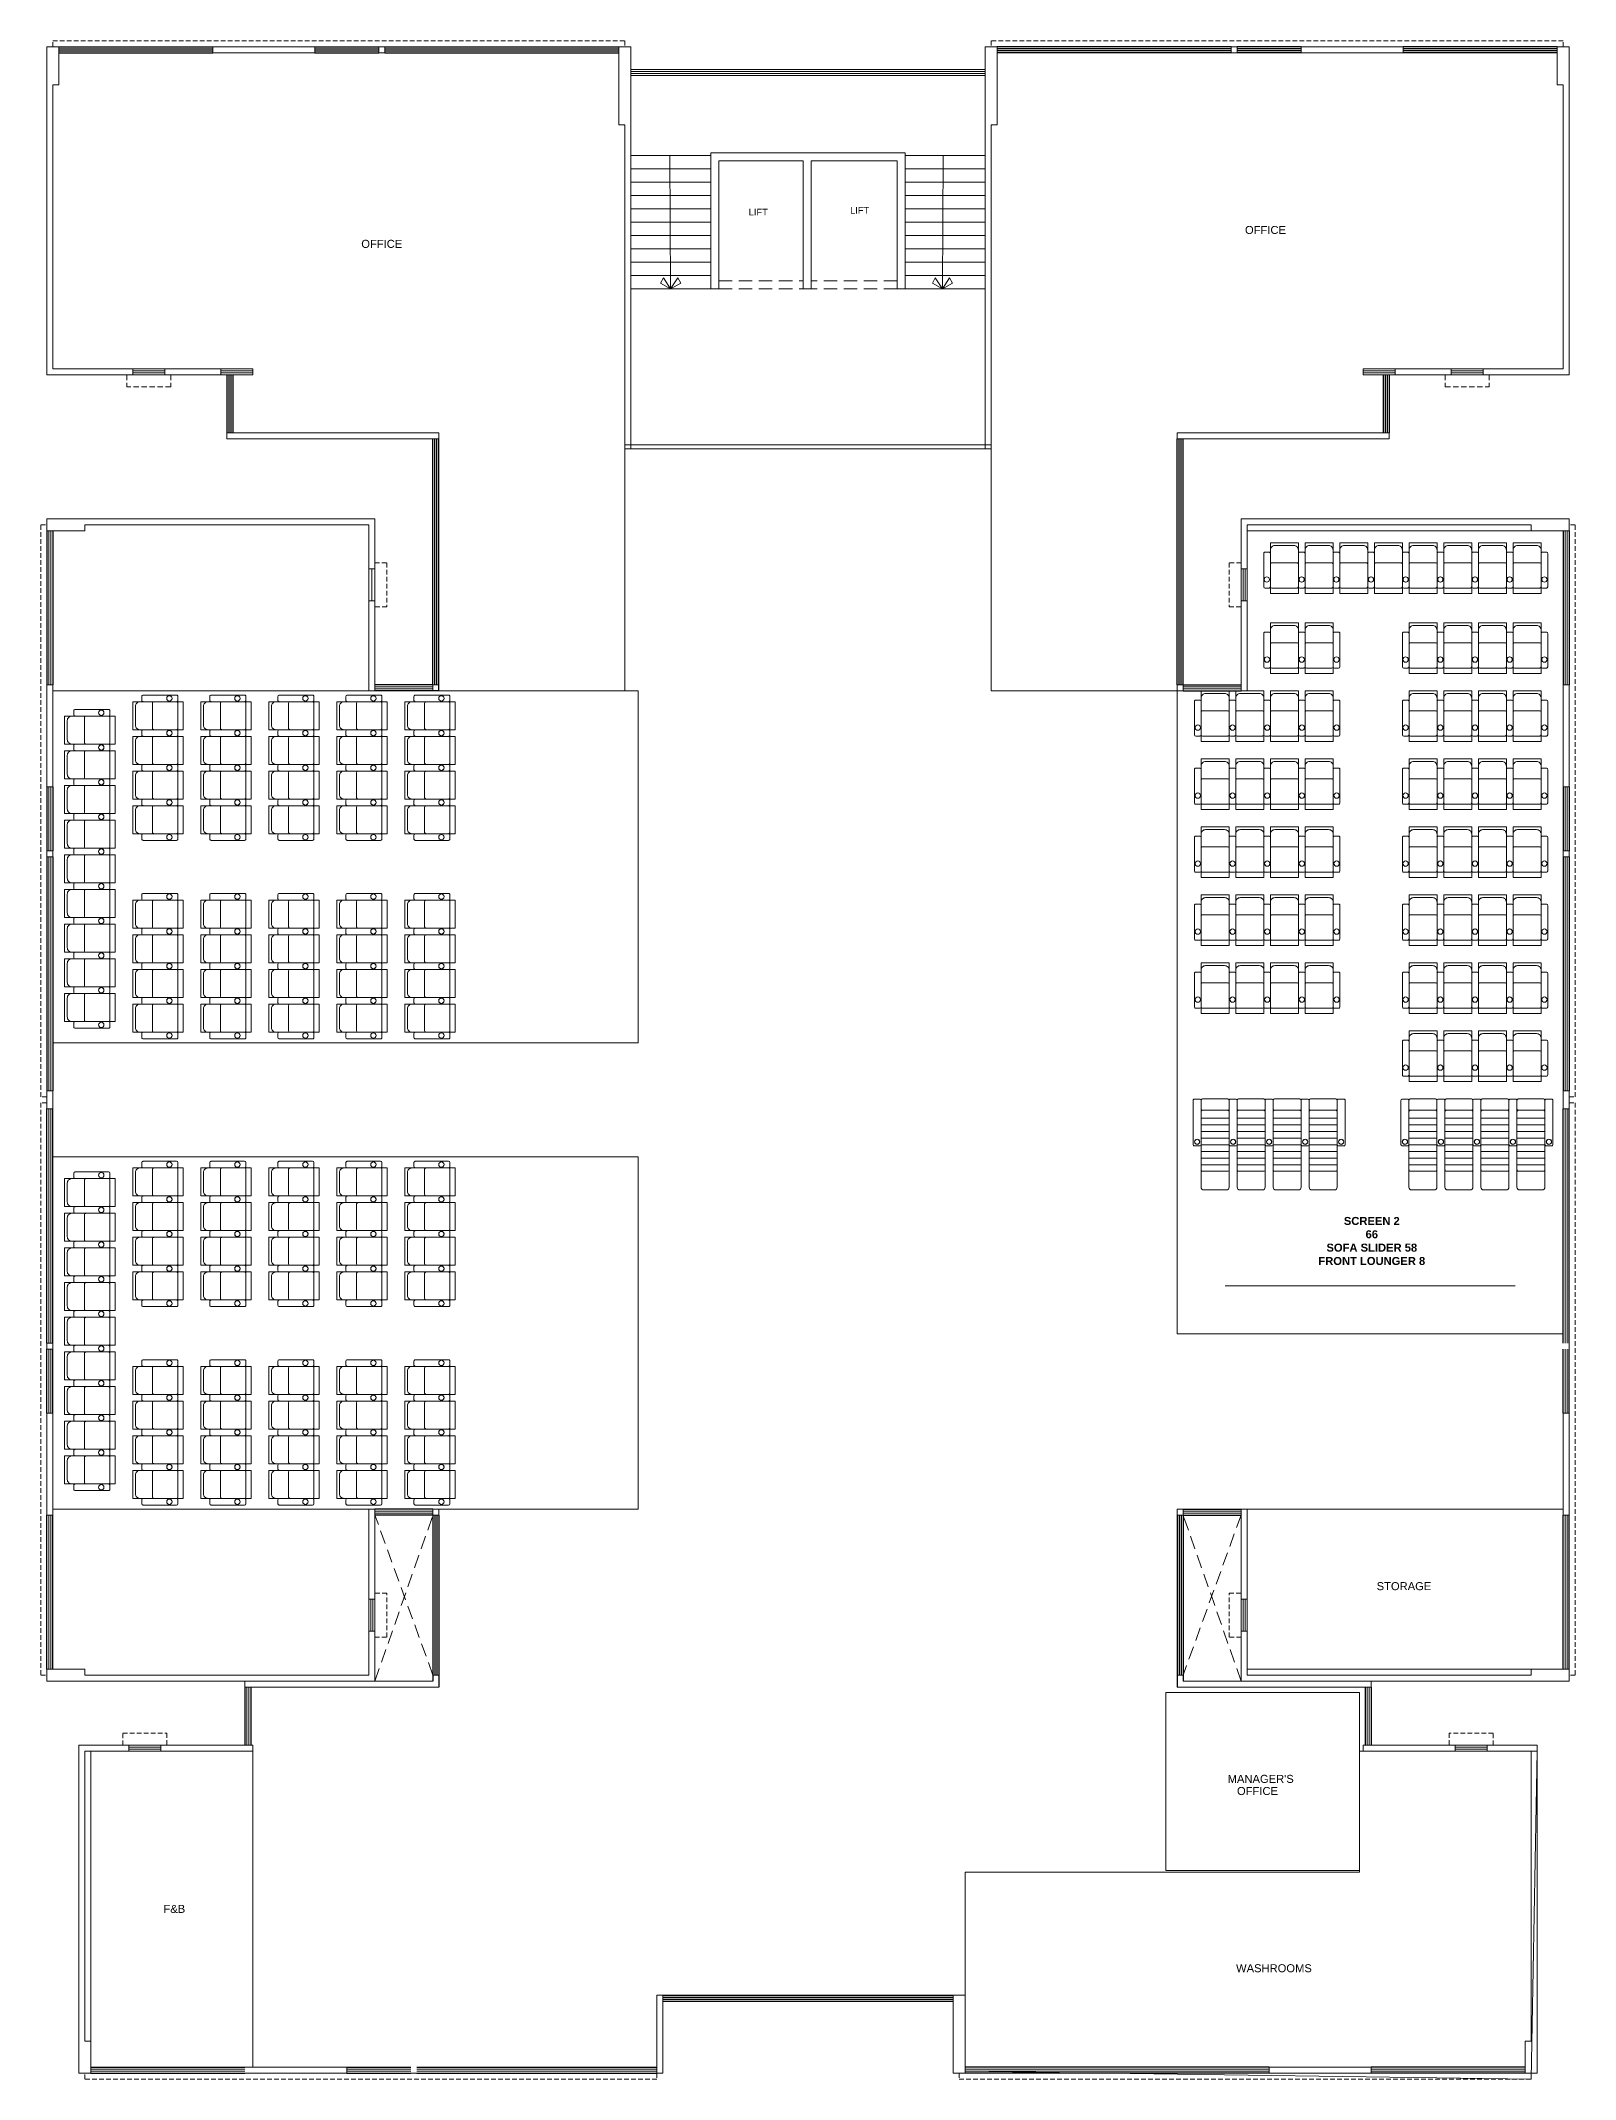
# Model space of a CAD drawing. Header units: inches. Extents: x 1807 to 67852, y 1160 to 20242.
# Drawn here: x 39069 to 40220, y 8234 to 9763 of the extents above; entities that cross this region are included whole.
import ezdxf
from ezdxf.lldxf.tags import DXFTag

# ---------------------------------------------------------------- set-up
doc = ezdxf.new("R2010")
doc.units = ezdxf.units.IN
doc.header["$MEASUREMENT"] = 0
doc.linetypes.add('DASHED', pattern=[0.75, 0.5, -0.25])
for name, color, linetype, lineweight in [('02WINDOW & DOTTED', 8, 'Continuous', 20), ('AP_TEXT', 7, 'Continuous', 13), ('CHAIRS', 34, 'Continuous', 20), ('elev1', 250, 'Continuous', 15), ('Nstair', 8, 'Continuous', 20), ('PROJ.', 8, 'DASHED', 20), ('RAILING', 8, 'Continuous', 25), ('Railing 01', 8, 'Continuous', 18), ('SHOP TEXT', 7, 'Continuous', 15), ('text', 7, 'Continuous', 15), ('wall', 7, 'Continuous', 20), ('WALLS', 7, 'Continuous', 20), ('WINDOW', 8, 'Continuous', 15)]:
    doc.layers.add(name, color=color, linetype=linetype, lineweight=lineweight)
doc.layers.add('GF', color=36, linetype='Continuous')
doc.styles.add('Krupalu 1', font='arial.ttf')
doc.styles.add('title block', font='')
doc.styles.get('title block').set_extended_font_data('Gulim')
tags = doc.linetypes.add('HIDDEN', pattern=[0.375, 0.25, -0.125]).pattern_tags.tags
tags[6:7] = [DXFTag(74, 4), DXFTag(75, 0), DXFTag(340, '0'), DXFTag(46, 1.0), DXFTag(50, 0.0), DXFTag(44, 0.0), DXFTag(45, 0.0)]
tags[4:5] = [DXFTag(74, 4), DXFTag(75, 0), DXFTag(340, '0'), DXFTag(46, 1.0), DXFTag(50, 0.0), DXFTag(44, 0.0), DXFTag(45, 0.0)]

# ---------------------------------------------------------------- blocks, each defined once
blk = doc.blocks.new('Recliner chair-01')
at = {"layer": 'CHAIRS', "linetype": 'HIDDEN', "lineweight": -2}
blk.add_lwpolyline([(-10.5, 33.9), (10.5, 33.9), (10.5, -4), (-10.5, -4)], close=True, dxfattribs=at)
at = {"layer": 'CHAIRS', "lineweight": -2}
for points in [[(-7.1, 31.9), (7.1, 31.9, -0.414214), (10.5, 28.5), (10.5, 1, -0.414214), (9.5, 0), (-9.5, 0, -0.414214), (-10.5, 1), (-10.5, 28.5, -0.414214)], [(-10.5, 1), (-10.5, 26, 0.414214), (-11.5, 27), (-14.5, 27, 0.414214), (-15.5, 26), (-15.5, 1, 0.414214), (-14.5, 0), (-11.5, 0, 0.414214)], [(10.5, 1), (10.5, 18, 0.414214), (9.5, 19), (-9.5, 19, 0.414214), (-10.5, 18), (-10.5, 1, 0.414214), (-9.5, 0), (9.5, 0, 0.414214)], [(10.5, 1), (10.5, 26, -0.414214), (11.5, 27), (14.5, 27, -0.414214), (15.5, 26), (15.5, 1, -0.414214), (14.5, 0), (11.5, 0, -0.414214)]]:
    blk.add_lwpolyline(points, format="xyb", close=True, dxfattribs=at)
for centre in [(-13, 6.4), (13.1, 6.4)]:
    blk.add_circle(centre, 2, dxfattribs=at)
blk = doc.blocks.new('*U336')
at = {"layer": 'CHAIRS'}
blk.add_blockref('Recliner chair-01', (0, -14.9), dxfattribs=at)
blk = doc.blocks.new('*U335')
at = {"layer": 'GF', "color": 0, "linetype": 'ByBlock', "lineweight": -2}
for p in [(0, 0), (26, 0), (52, 0), (78, 0)]:
    blk.add_blockref('*U336', p, dxfattribs=at)
at = {"layer": 'GF', "color": 0, "linetype": 'ByBlock', "lineweight": -2, "transparency": 16777216}
for p in [(0, -51), (26, -51), (52, -51), (78, -51), (0, -102), (26, -102), (52, -102), (78, -102), (0, -153), (26, -153), (52, -153), (78, -153), (0, -204), (26, -204), (52, -204), (78, -204)]:
    blk.add_blockref('*U336', p, dxfattribs=at)
blk = doc.blocks.new('*U338')
at = {"layer": 'CHAIRS'}
blk.add_blockref('Recliner chair-01', (0, -14.9), dxfattribs=at)
blk = doc.blocks.new('*U337')
at = {"layer": 'GF', "color": 0, "linetype": 'ByBlock', "lineweight": -2}
for p in [(0, 0), (26, 0), (52, 0), (78, 0)]:
    blk.add_blockref('*U338', p, dxfattribs=at)
at = {"layer": 'GF', "color": 0, "linetype": 'ByBlock', "lineweight": -2, "transparency": 16777216}
for p in [(104, 0), (130, 0), (156, 0), (182, 0), (208, 0)]:
    blk.add_blockref('*U338', p, dxfattribs=at)
blk = doc.blocks.new('*U340')
at = {"layer": 'CHAIRS'}
blk.add_blockref('Recliner chair-01', (0, -14.9), dxfattribs=at)
blk = doc.blocks.new('*U339')
at = {"layer": 'GF', "color": 0, "linetype": 'ByBlock', "lineweight": -2}
for p in [(0, 0), (26, 0), (52, 0), (78, 0)]:
    blk.add_blockref('*U340', p, dxfattribs=at)
at = {"layer": 'GF', "color": 0, "linetype": 'ByBlock', "lineweight": -2, "transparency": 16777216}
for p in [(0, -51), (26, -51), (52, -51), (78, -51), (0, -102), (26, -102), (52, -102), (78, -102), (0, -153), (26, -153), (52, -153), (78, -153), (0, -204), (26, -204), (52, -204), (78, -204)]:
    blk.add_blockref('*U340', p, dxfattribs=at)
blk = doc.blocks.new('*U346')
at = {"layer": 'CHAIRS'}
blk.add_blockref('Recliner chair-01', (0, -14.9), dxfattribs=at)
blk = doc.blocks.new('*U345')
at = {"layer": 'GF', "color": 0, "linetype": 'ByBlock', "lineweight": -2}
for p in [(0, 0), (26, 0), (52, 0), (78, 0)]:
    blk.add_blockref('*U346', p, dxfattribs=at)
at = {"layer": 'GF', "color": 0, "linetype": 'ByBlock', "lineweight": -2, "transparency": 16777216}
for p in [(104, 0), (130, 0), (156, 0), (182, 0)]:
    blk.add_blockref('*U346', p, dxfattribs=at)
blk = doc.blocks.new('*U348')
at = {"layer": 'CHAIRS'}
blk.add_blockref('Recliner chair-01', (0, -14.9), dxfattribs=at)
blk = doc.blocks.new('*U347')
at = {"layer": 'GF', "color": 0, "linetype": 'ByBlock', "lineweight": -2}
for p in [(0, 0), (26, 0), (52, 0), (78, 0)]:
    blk.add_blockref('*U348', p, dxfattribs=at)
at = {"layer": 'GF', "color": 0, "linetype": 'ByBlock', "lineweight": -2, "transparency": 16777216}
for p in [(0, -51), (26, -51), (52, -51), (78, -51), (0, -102), (26, -102), (52, -102), (78, -102), (0, -153), (26, -153), (52, -153), (78, -153), (0, -204), (26, -204), (52, -204), (78, -204), (0, -255), (26, -255), (52, -255), (78, -255), (0, -306), (26, -306), (52, -306), (78, -306)]:
    blk.add_blockref('*U348', p, dxfattribs=at)
blk = doc.blocks.new("Lounger - 21''")
at = {"layer": 'CHAIRS', "color": 250}
for p, q in [((-10.5, -14.3), (10.5, -14.3)), ((-10.5, -19.3), (10.5, -19.3)), ((-10.5, -24.3), (10.5, -24.3)), ((-10.5, -29.3), (10.5, -29.3)), ((-10.5, -34.3), (10.5, -34.3)), ((-10.5, -39.3), (10.5, -39.3)), ((-10.5, -44.3), (10.5, -44.3)), ((-10.5, -49.3), (10.5, -49.3))]:
    blk.add_line(p, q, dxfattribs=at)
at = {"layer": 'CHAIRS'}
for points in [[(-9.5, -8.5), (9.5, -8.5, 0.414214), (10.5, -7.5), (10.5, -1, 0.414214), (9.5, 0), (-9.5, 0, 0.414214), (-10.5, -1), (-10.5, -7.5, 0.414214)], [(-16.5, -1.1), (-16.5, -34.1, 0.414214), (-15.5, -35.1), (-11.5, -35.1, 0.414214), (-10.5, -34.1), (-10.5, -1.1, 0.414214), (-11.5, -0.1), (-15.5, -0.1, 0.414214)], [(-9.5, -8.5), (9.5, -8.5, -0.414214), (10.5, -9.5), (10.5, -66.2, -0.414214), (8.5, -68.2), (-8.5, -68.2, -0.414214), (-10.5, -66.2), (-10.5, -9.5, -0.414214)], [(16.5, -1.1), (16.5, -34.1, -0.414214), (15.5, -35.1), (11.5, -35.1, -0.414214), (10.5, -34.1), (10.5, -1.1, -0.414214), (11.5, -0.1), (15.5, -0.1, -0.414214)]]:
    blk.add_lwpolyline(points, format="xyb", close=True, dxfattribs=at)
blk.add_lwpolyline([(-10.5, -43.7), (-10.5, -53.1, 0.414214), (-9.5, -54.1), (9.5, -54.1, 0.414214), (10.5, -53.1), (10.5, -43.7)], format="xyb", dxfattribs=at)
for centre, radius in [((-13.5, -32.1), 1.99), ((-13.5, -32.1), 1.89), ((13.5, -32.1), 1.99), ((13.5, -32.1), 1.89)]:
    blk.add_circle(centre, radius, dxfattribs=at)
blk = doc.blocks.new('*U350')
at = {"layer": 'CHAIRS'}
blk.add_blockref("Lounger - 21''", (0, 34.1, -172020), dxfattribs=at)
blk = doc.blocks.new('*U349')
at = {"layer": 'elev1', "color": 0, "linetype": 'ByBlock', "lineweight": -2}
for p in [(0, 0), (27, 0), (54, 0), (81, 0)]:
    blk.add_blockref('*U350', p, dxfattribs=at)
blk = doc.blocks.new('*U344')
at = {"layer": 'CHAIRS'}
blk.add_blockref('Recliner chair-01', (0, -14.9), dxfattribs=at)
blk = doc.blocks.new('*U343')
at = {"layer": 'GF', "color": 0, "linetype": 'ByBlock', "lineweight": -2}
for p in [(0, 0), (26, 0), (52, 0), (78, 0)]:
    blk.add_blockref('*U344', p, dxfattribs=at)
at = {"layer": 'GF', "color": 0, "linetype": 'ByBlock', "lineweight": -2, "transparency": 16777216}
for p in [(0, -51), (26, -51), (52, -51), (78, -51), (0, -102), (26, -102), (52, -102), (78, -102), (0, -153), (26, -153), (52, -153), (78, -153), (0, -204), (26, -204), (52, -204), (78, -204)]:
    blk.add_blockref('*U344', p, dxfattribs=at)
blk = doc.blocks.new('*U352')
at = {"layer": 'CHAIRS'}
blk.add_blockref("Lounger - 21''", (0, 34.1, -172020), dxfattribs=at)
blk = doc.blocks.new('*U351')
at = {"layer": 'elev1', "color": 0, "linetype": 'ByBlock', "lineweight": -2}
for p in [(0, 0), (27, 0), (54, 0), (81, 0)]:
    blk.add_blockref('*U352', p, dxfattribs=at)
blk = doc.blocks.new('*U342')
at = {"layer": 'CHAIRS'}
blk.add_blockref('Recliner chair-01', (0, -14.9), dxfattribs=at)
blk = doc.blocks.new('*U341')
at = {"layer": 'GF', "color": 0, "linetype": 'ByBlock', "lineweight": -2}
for p in [(0, 0), (26, 0)]:
    blk.add_blockref('*U342', p, dxfattribs=at)
blk = doc.blocks.new('*U356')
at = {"layer": 'CHAIRS'}
blk.add_blockref('Recliner chair-01', (0, -14.9), dxfattribs=at)
blk = doc.blocks.new('*U355')
at = {"layer": 'GF', "color": 0, "linetype": 'ByBlock', "lineweight": -2}
for p in [(0, 0), (26, 0), (52, 0), (78, 0)]:
    blk.add_blockref('*U356', p, dxfattribs=at)
at = {"layer": 'GF', "color": 0, "linetype": 'ByBlock', "lineweight": -2, "transparency": 16777216}
for p in [(0, -51), (26, -51), (52, -51), (78, -51), (0, -102), (26, -102), (52, -102), (78, -102), (0, -153), (26, -153), (52, -153), (78, -153), (0, -204), (26, -204), (52, -204), (78, -204)]:
    blk.add_blockref('*U356', p, dxfattribs=at)
blk = doc.blocks.new('*U358')
at = {"layer": 'CHAIRS'}
blk.add_blockref('Recliner chair-01', (0, -14.9), dxfattribs=at)
blk = doc.blocks.new('*U357')
at = {"layer": 'GF', "color": 0, "linetype": 'ByBlock', "lineweight": -2}
for p in [(0, 0), (26, 0), (52, 0), (78, 0)]:
    blk.add_blockref('*U358', p, dxfattribs=at)
at = {"layer": 'GF', "color": 0, "linetype": 'ByBlock', "lineweight": -2, "transparency": 16777216}
for p in [(104, 0), (130, 0), (156, 0), (182, 0), (208, 0)]:
    blk.add_blockref('*U358', p, dxfattribs=at)
blk = doc.blocks.new('*U354')
at = {"layer": 'CHAIRS'}
blk.add_blockref('Recliner chair-01', (0, -14.9), dxfattribs=at)
blk = doc.blocks.new('*U353')
at = {"layer": 'GF', "color": 0, "linetype": 'ByBlock', "lineweight": -2}
for p in [(0, 0), (26, 0), (52, 0), (78, 0)]:
    blk.add_blockref('*U354', p, dxfattribs=at)
at = {"layer": 'GF', "color": 0, "linetype": 'ByBlock', "lineweight": -2, "transparency": 16777216}
for p in [(0, -51), (26, -51), (52, -51), (78, -51), (0, -102), (26, -102), (52, -102), (78, -102), (0, -153), (26, -153), (52, -153), (78, -153), (0, -204), (26, -204), (52, -204), (78, -204)]:
    blk.add_blockref('*U354', p, dxfattribs=at)

msp = doc.modelspace()

# ---------------------------------------------------------------- linework, layer by layer
at = {"layer": '02WINDOW & DOTTED'}
for p, q in [((39777.5, 9741.2), (39511.8, 9741.2)), ((39777.5, 9739.7), (39511.8, 9739.7)), ((39777.5, 9738.2), (39511.8, 9738.2)), ((39777.5, 9736.7), (39511.8, 9736.7))]:
    msp.add_line(p, q, dxfattribs=at)
at = {"layer": '02WINDOW & DOTTED', "linetype": 'DASHED', "ltscale": 20}
for p, q in [((39578, 9582.7), (39641, 9582.7)), ((39578, 9576.7), (39641, 9576.7)), ((39711.5, 9582.7), (39647, 9582.7)), ((39711.5, 9576.7), (39647, 9576.7)), ((39363.5, 8537.2), (39320, 8657.2)), ((39320, 8532.7), (39363.5, 8657.2)), ((39969.5, 8532.7), (39926, 8657.2)), ((39969.5, 8657.2), (39926, 8537.2))]:
    msp.add_line(p, q, dxfattribs=at)
at = {"layer": 'Nstair', "ltscale": 10}
for p, q in [((39572, 9676.7), (39512, 9676.7)), ((39541.2, 9676.7), (39541.7, 9576.7)), ((39717.5, 9676.7), (39777.5, 9676.7)), ((39746.1, 9676.7), (39745.6, 9576.7)), ((39572, 9666.7), (39512, 9666.7)), ((39717.5, 9666.7), (39777.5, 9666.7)), ((39572, 9656.7), (39512, 9656.7)), ((39572, 9646.7), (39512, 9646.7)), ((39717.5, 9656.7), (39777.5, 9656.7)), ((39717.5, 9646.7), (39777.5, 9646.7)), ((39572, 9636.7), (39512, 9636.7)), ((39717.5, 9636.7), (39777.5, 9636.7)), ((39572, 9626.7), (39512, 9626.7)), ((39572, 9616.7), (39512, 9616.7)), ((39717.5, 9626.7), (39777.5, 9626.7)), ((39717.5, 9616.7), (39777.5, 9616.7)), ((39572, 9606.7), (39512, 9606.7)), ((39717.5, 9606.7), (39777.5, 9606.7)), ((39572, 9596.7), (39512, 9596.7)), ((39572, 9586.7), (39512, 9586.7)), ((39534.2, 9580.9), (39536.4, 9584.8)), ((39536.4, 9584.8), (39541.7, 9576.7)), ((39547.1, 9584.8), (39541.7, 9576.7)), ((39549.3, 9580.9), (39547.1, 9584.8)), ((39717.5, 9596.7), (39777.5, 9596.7)), ((39717.5, 9586.7), (39777.5, 9586.7)), ((39738, 9580.9), (39740.2, 9584.8)), ((39740.2, 9584.8), (39745.6, 9576.7)), ((39750.9, 9584.8), (39745.6, 9576.7)), ((39753.1, 9580.9), (39750.9, 9584.8)), ((39572, 9576.7), (39512, 9576.7)), ((39541.7, 9576.7), (39534.2, 9580.9)), ((39541.7, 9576.7), (39549.3, 9580.9)), ((39717.5, 9576.7), (39777.5, 9576.7)), ((39745.6, 9576.7), (39738, 9580.9)), ((39745.6, 9576.7), (39753.1, 9580.9))]:
    msp.add_line(p, q, dxfattribs=at)
at = {"layer": 'PROJ.', "ltscale": 8}
for p, q in [((39134, 9512.2), (39134, 9503.2)), ((39167, 9512.2), (39167, 9503.2)), ((40122.5, 9512.2), (40122.5, 9503.2)), ((40155.5, 9512.2), (40155.5, 9503.2)), ((39167, 9503.2), (39134, 9503.2)), ((40122.5, 9503.2), (40155.5, 9503.2))]:
    msp.add_line(p, q, dxfattribs=at)
at = {"layer": 'PROJ.', "ltscale": 7}
for points in [[(39078.5, 9758.2), (39078.5, 9762.7), (39507.5, 9762.7), (39507.5, 9758.2)], [(40211, 9758.2), (40211, 9762.7), (39782, 9762.7), (39782, 9758.2)], [(39074, 8970.7), (39069.5, 8970.7), (39069.5, 9399.7), (39074, 9399.7)], [(40215.5, 8970.7), (40220, 8970.7), (40220, 9399.7), (40215.5, 9399.7)], [(39320, 9371.2), (39329, 9371.2), (39329, 9338.2), (39320, 9338.2)], [(39969.5, 9371.2), (39960.5, 9371.2), (39960.5, 9338.2), (39969.5, 9338.2)], [(39074, 8966.2), (39069.5, 8966.2), (39069.5, 8537.2), (39074, 8537.2)], [(40215.5, 8966.2), (40220, 8966.2), (40220, 8537.2), (40215.5, 8537.2)], [(39320, 8565.7), (39329, 8565.7), (39329, 8598.7), (39320, 8598.7)], [(39969.5, 8565.7), (39960.5, 8565.7), (39960.5, 8598.7), (39969.5, 8598.7)], [(39131, 8484.7), (39131, 8493.7), (39164, 8493.7), (39164, 8484.7)], [(40158.5, 8484.7), (40158.5, 8493.7), (40125.5, 8493.7), (40125.5, 8484.7)], [(39531.5, 8238.7), (39531.5, 8234.2), (39102.5, 8234.2), (39102.5, 8238.7)], [(39758, 8238.7), (39758, 8234.2), (40187, 8234.2), (40187, 8238.7)]]:
    msp.add_lwpolyline(points, dxfattribs=at)
at = {"layer": 'RAILING'}
for p, q in [((39083, 9758.2), (39198.5, 9758.2)), ((39083, 9756.7), (39198.5, 9756.7)), ((39083, 9755.2), (39198.5, 9755.2)), ((39083, 9753.7), (39198.5, 9753.7)), ((39275, 9758.2), (39323, 9758.2)), ((39275, 9756.7), (39323, 9756.7)), ((39275, 9755.2), (39323, 9755.2)), ((39275, 9753.7), (39323, 9753.7)), ((39327.5, 9758.2), (39503, 9758.2)), ((39327.5, 9756.7), (39503, 9756.7)), ((39327.5, 9755.2), (39503, 9755.2)), ((39327.5, 9753.7), (39503, 9753.7)), ((39962, 9758.2), (39786.5, 9758.2)), ((39962, 9756.7), (39786.5, 9756.7)), ((39962, 9755.2), (39786.5, 9755.2)), ((39962, 9753.7), (39786.5, 9753.7)), ((40014.5, 9758.2), (39966.5, 9758.2)), ((40014.5, 9756.7), (39966.5, 9756.7)), ((40014.5, 9755.2), (39966.5, 9755.2)), ((40014.5, 9753.7), (39966.5, 9753.7)), ((40206.5, 9758.2), (40091, 9758.2)), ((40206.5, 9756.7), (40091, 9756.7)), ((40206.5, 9755.2), (40091, 9755.2)), ((40206.5, 9753.7), (40091, 9753.7)), ((39209, 9512.2), (39209, 9468.7)), ((39210.5, 9512.2), (39210.5, 9468.7)), ((39212, 9512.2), (39212, 9468.7)), ((39213.5, 9512.2), (39213.5, 9468.7)), ((40076, 9512.2), (40076, 9468.7)), ((40077.5, 9512.2), (40077.5, 9468.7)), ((40079, 9512.2), (40079, 9468.7)), ((40080.5, 9512.2), (40080.5, 9468.7)), ((39363.5, 9279.7), (39363.5, 9464.2)), ((39365, 9279.7), (39365, 9464.2)), ((39366.5, 9279.7), (39366.5, 9464.2)), ((39368, 9275.2), (39368, 9464.2)), ((39921.5, 9279.7), (39921.5, 9464.2)), ((39923, 9279.7), (39923, 9464.2)), ((39924.5, 9279.7), (39924.5, 9464.2)), ((39926, 9279.7), (39926, 9464.2)), ((39074, 9395.2), (39074, 9279.7)), ((39078.5, 9395.2), (39078.5, 9279.7)), ((40211, 9395.2), (40211, 9279.7)), ((40215.5, 9395.2), (40215.5, 9279.7)), ((39363.5, 9279.7), (39320, 9279.7)), ((39926, 9279.7), (39969.5, 9279.7)), ((39368, 9275.2), (39320, 9275.2)), ((39926, 9275.2), (39969.5, 9275.2)), ((39074, 9203.2), (39074, 9155.2)), ((39078.5, 9203.2), (39078.5, 9155.2)), ((40211, 9203.2), (40211, 9155.2)), ((40215.5, 9203.2), (40215.5, 9155.2)), ((39074, 9150.7), (39074, 8975.2)), ((39078.5, 9150.7), (39078.5, 8975.2)), ((40211, 9150.7), (40211, 8975.2)), ((40215.5, 9150.7), (40215.5, 8975.2)), ((39074, 8786.2), (39074, 8961.7)), ((39078.5, 8786.2), (39078.5, 8961.7)), ((40211, 8786.2), (40211, 8961.7)), ((40215.5, 8786.2), (40215.5, 8961.7)), ((39074, 8733.7), (39074, 8781.7)), ((39078.5, 8733.7), (39078.5, 8781.7)), ((40211, 8733.7), (40211, 8781.7)), ((40215.5, 8733.7), (40215.5, 8781.7)), ((39074, 8541.7), (39074, 8657.2)), ((39078.5, 8541.7), (39078.5, 8657.2)), ((39363.5, 8661.7), (39320, 8661.7)), ((39363.5, 8657.2), (39320, 8657.2)), ((39363.5, 8657.2), (39363.5, 8532.7)), ((39365, 8657.2), (39365, 8537.2)), ((39366.5, 8657.2), (39366.5, 8537.2)), ((39368, 8657.2), (39368, 8528.2)), ((39921.5, 8657.2), (39921.5, 8528.2)), ((39923, 8657.2), (39923, 8537.2)), ((39924.5, 8657.2), (39924.5, 8537.2)), ((39926, 8661.7), (39969.5, 8661.7)), ((39926, 8657.2), (39969.5, 8657.2)), ((39926, 8657.2), (39926, 8532.7)), ((40211, 8541.7), (40211, 8657.2)), ((40215.5, 8541.7), (40215.5, 8657.2)), ((39222.5, 8528.2), (39222.5, 8484.7)), ((39227, 8528.2), (39227, 8484.7)), ((40062.5, 8528.2), (40062.5, 8484.7)), ((40067, 8528.2), (40067, 8484.7)), ((39536, 8297.2), (39753.5, 8297.2)), ((39536, 8295.7), (39753.5, 8295.7)), ((39536, 8294.2), (39753.5, 8294.2)), ((39536, 8292.7), (39753.5, 8292.7)), ((39536, 8292.7), (39753.5, 8292.7)), ((39107, 8243.2), (39222.5, 8243.2)), ((39107, 8238.7), (39222.5, 8238.7)), ((39299, 8243.2), (39347, 8243.2)), ((39299, 8238.7), (39347, 8238.7)), ((39351.5, 8243.2), (39531.5, 8243.2)), ((39351.5, 8238.7), (39531.5, 8238.7)), ((39933.5, 8243.2), (39762.5, 8243.2)), ((39933.5, 8238.7), (39762.5, 8238.7)), ((39990.5, 8243.2), (39933.5, 8243.2)), ((39990.5, 8238.7), (39933.5, 8238.7)), ((40182.5, 8243.2), (40067, 8243.2)), ((40182.5, 8238.7), (40067, 8238.7))]:
    msp.add_line(p, q, dxfattribs=at)
at = {"layer": 'Railing 01'}
for p, q in [((39075.5, 9395.2), (39075.5, 9279.7)), ((39077, 9395.2), (39077, 9279.7)), ((40212.5, 9395.2), (40212.5, 9279.7)), ((40214, 9395.2), (40214, 9279.7)), ((39363.5, 9278.2), (39320, 9278.2)), ((39926, 9278.2), (39969.5, 9278.2)), ((39363.5, 9276.7), (39320, 9276.7)), ((39926, 9276.7), (39969.5, 9276.7)), ((39075.5, 9203.2), (39075.5, 9155.2)), ((39077, 9203.2), (39077, 9155.2)), ((40212.5, 9203.2), (40212.5, 9155.2)), ((40214, 9203.2), (40214, 9155.2)), ((39075.5, 9150.7), (39075.5, 8975.2)), ((39077, 9150.7), (39077, 8975.2)), ((40212.5, 9150.7), (40212.5, 8975.2)), ((40214, 9150.7), (40214, 8975.2)), ((39075.5, 8786.2), (39075.5, 8961.7)), ((39077, 8786.2), (39077, 8961.7)), ((40212.5, 8786.2), (40212.5, 8961.7)), ((40214, 8786.2), (40214, 8961.7)), ((39075.5, 8733.7), (39075.5, 8781.7)), ((39077, 8733.7), (39077, 8781.7)), ((40212.5, 8733.7), (40212.5, 8781.7)), ((40214, 8733.7), (40214, 8781.7)), ((39075.5, 8541.7), (39075.5, 8657.2)), ((39077, 8541.7), (39077, 8657.2)), ((39363.5, 8660.2), (39320, 8660.2)), ((39363.5, 8658.7), (39320, 8658.7)), ((39926, 8660.2), (39969.5, 8660.2)), ((39926, 8658.7), (39969.5, 8658.7)), ((40212.5, 8541.7), (40212.5, 8657.2)), ((40214, 8541.7), (40214, 8657.2)), ((39224, 8528.2), (39224, 8484.7)), ((39225.5, 8528.2), (39225.5, 8484.7)), ((40064, 8528.2), (40064, 8484.7)), ((40065.5, 8528.2), (40065.5, 8484.7)), ((39107, 8241.7), (39222.5, 8241.7)), ((39107, 8240.2), (39222.5, 8240.2)), ((39299, 8241.7), (39347, 8241.7)), ((39299, 8240.2), (39347, 8240.2)), ((39351.5, 8241.7), (39531.5, 8241.7)), ((39351.5, 8240.2), (39531.5, 8240.2)), ((39933.5, 8241.7), (39762.5, 8241.7)), ((39933.5, 8240.2), (39762.5, 8240.2)), ((39990.5, 8241.7), (39933.5, 8241.7)), ((39990.5, 8240.2), (39933.5, 8240.2)), ((40182.5, 8241.7), (40067, 8241.7)), ((40182.5, 8240.2), (40067, 8240.2))]:
    msp.add_line(p, q, dxfattribs=at)
at = {"layer": 'wall'}
for p, q in [((39074, 9758.2), (39074, 9512.2)), ((39074, 9758.2), (39083, 9758.2)), ((39083, 9734.2), (39083, 9758.2)), ((39198.5, 9758.2), (39198.5, 9753.7)), ((39198.5, 9758.2), (39275, 9758.2)), ((39198.5, 9753.7), (39270.5, 9753.7)), ((39270.5, 9753.7), (39270.5, 9753.7)), ((39275, 9753.7), (39270.5, 9753.7)), ((39275, 9758.2), (39275, 9753.7)), ((39323, 9758.2), (39323, 9758.2)), ((39323, 9758.2), (39327.5, 9758.2)), ((39503, 9758.2), (39503, 9704.2)), ((39503, 9758.2), (39512, 9758.2)), ((39512, 9758.2), (39512, 9456.7)), ((39777.5, 9758.2), (39777.5, 9456.7)), ((39786.5, 9758.2), (39777.5, 9758.2)), ((39786.5, 9758.2), (39786.5, 9704.2)), ((39962, 9758.2), (39962, 9753.7)), ((39966.5, 9758.2), (39962, 9758.2)), ((39966.5, 9758.2), (39966.5, 9753.7)), ((40014.5, 9758.2), (40014.5, 9753.7)), ((40091, 9758.2), (40014.5, 9758.2)), ((40091, 9753.7), (40014.5, 9753.7)), ((40091, 9758.2), (40091, 9753.7)), ((40206.5, 9734.2), (40206.5, 9758.2)), ((40215.5, 9758.2), (40206.5, 9758.2)), ((40215.5, 9758.2), (40215.5, 9512.2)), ((39078.5, 9729.7), (39078.5, 9569.2)), ((39083, 9729.7), (39078.5, 9729.7)), ((39083, 9729.7), (39083, 9734.2)), ((40206.5, 9729.7), (40206.5, 9734.2)), ((40206.5, 9734.2), (40206.5, 9734.2)), ((40206.5, 9729.7), (40211, 9729.7)), ((40211, 9729.7), (40211, 9569.2)), ((39503, 9699.7), (39503, 9704.2)), ((39503, 9704.2), (39503, 9704.2)), ((39503, 9699.7), (39507.5, 9699.7)), ((39507.5, 9699.7), (39507.5, 9456.7)), ((39782, 9699.7), (39782, 9456.7)), ((39786.5, 9699.7), (39782, 9699.7)), ((39786.5, 9699.7), (39786.5, 9704.2)), ((39786.5, 9704.2), (39786.5, 9704.2)), ((39647, 9678.7), (39572, 9678.7)), ((39572, 9678.7), (39572, 9576.7)), ((39641, 9678.7), (39717.5, 9678.7)), ((39717.5, 9678.7), (39717.5, 9576.7)), ((39578, 9576.7), (39578, 9672.7)), ((39578, 9672.7), (39641, 9672.7)), ((39641, 9672.7), (39641, 9576.7)), ((39641, 9576.7), (39641, 9672.7)), ((39647, 9576.7), (39647, 9672.7)), ((39711.5, 9672.7), (39647, 9672.7)), ((39647, 9672.7), (39647, 9576.7)), ((39711.5, 9576.7), (39711.5, 9672.7)), ((39078.5, 9569.2), (39078.5, 9564.7)), ((39078.5, 9569.2), (39078.5, 9569.2)), ((39572, 9576.7), (39578, 9576.7)), ((39641, 9576.7), (39647, 9576.7)), ((39647, 9576.7), (39641, 9576.7)), ((39717.5, 9576.7), (39711.5, 9576.7)), ((40211, 9569.2), (40211, 9564.7)), ((40211, 9569.2), (40211, 9569.2)), ((39078.5, 9564.7), (39078.5, 9564.7)), ((39078.5, 9564.7), (39078.5, 9516.7)), ((40211, 9564.7), (40211, 9564.7)), ((40211, 9564.7), (40211, 9516.7)), ((39138.5, 9512.2), (39074, 9512.2)), ((39138.5, 9516.7), (39078.5, 9516.7)), ((39138.5, 9516.7), (39138.5, 9512.2)), ((39162.5, 9516.7), (39162.5, 9512.2)), ((39204.5, 9512.2), (39162.5, 9512.2)), ((39167, 9516.7), (39167, 9516.7)), ((39204.5, 9516.7), (39167, 9516.7)), ((39204.5, 9516.7), (39204.5, 9512.2)), ((40085, 9516.7), (40127, 9516.7)), ((40085, 9516.7), (40085, 9512.2)), ((40085, 9512.2), (40127, 9512.2)), ((40127, 9516.7), (40127, 9512.2)), ((40151, 9516.7), (40151, 9512.2)), ((40151, 9516.7), (40211, 9516.7)), ((40151, 9512.2), (40215.5, 9512.2)), ((39209, 9468.7), (39209, 9464.2)), ((40080.5, 9468.7), (40080.5, 9464.2)), ((39320, 9404.2), (39074, 9404.2)), ((39074, 9395.2), (39074, 9404.2)), ((39320, 9366.7), (39320, 9404.2)), ((39969.5, 9404.2), (40215.5, 9404.2)), ((39969.5, 9366.7), (39969.5, 9404.2)), ((40215.5, 9395.2), (40215.5, 9404.2)), ((39098, 9395.2), (39074, 9395.2)), ((39098, 9395.2), (39098, 9395.2)), ((39098, 9395.2), (39102.5, 9395.2)), ((39102.5, 9399.7), (39102.5, 9395.2)), ((39263, 9399.7), (39102.5, 9399.7)), ((39263, 9399.7), (39263, 9399.7)), ((39267.5, 9399.7), (39263, 9399.7)), ((39267.5, 9399.7), (39267.5, 9399.7)), ((39974, 9399.7), (40022, 9399.7)), ((39974, 9366.7), (39974, 9399.7)), ((40022, 9399.7), (40187, 9399.7)), ((40187, 9399.7), (40187, 9395.2)), ((40191.5, 9395.2), (40187, 9395.2)), ((40191.5, 9395.2), (40215.5, 9395.2)), ((40191.5, 9395.2), (40191.5, 9395.2)), ((39320, 9366.7, 2), (39315.5, 9366.7, 2)), ((39969.5, 9366.7), (39974, 9366.7)), ((39315.5, 9275.2), (39315.5, 9342.7)), ((39320, 9342.7), (39315.5, 9342.7)), ((39320, 9275.2), (39320, 9342.7)), ((39969.5, 9275.2), (39969.5, 9342.7)), ((39969.5, 9342.7), (39974, 9342.7)), ((39974, 9275.2), (39974, 9342.7)), ((39074, 9279.7), (39074, 9203.2)), ((39078.5, 9279.7), (39074, 9279.7)), ((39078.5, 9279.7), (39078.5, 9207.7)), ((39926, 9279.7), (39921.5, 9279.7)), ((40211, 9279.7), (40211, 9207.7)), ((40211, 9279.7), (40215.5, 9279.7)), ((40215.5, 9279.7), (40215.5, 9203.2)), ((39320, 9275.2), (39315.5, 9275.2)), ((39969.5, 9275.2), (39974, 9275.2)), ((39078.5, 9203.2), (39074, 9203.2)), ((39078.5, 9207.7), (39078.5, 9207.7)), ((39078.5, 9207.7), (39078.5, 9203.2)), ((40211, 9207.7), (40211, 9207.7)), ((40211, 9207.7), (40211, 9203.2)), ((40211, 9203.2), (40215.5, 9203.2)), ((39074, 9150.7), (39074, 9155.2)), ((40215.5, 9150.7), (40215.5, 9155.2)), ((39074, 8975.2), (39074, 8966.2)), ((40215.5, 8975.2), (40215.5, 8966.2)), ((39074, 8961.7), (39074, 8970.7)), ((40215.5, 8961.7), (40215.5, 8970.7)), ((39074, 8786.2), (39074, 8781.7)), ((40215.5, 8786.2), (40215.5, 8781.7)), ((39074, 8657.2), (39074, 8733.7)), ((39078.5, 8657.2), (39078.5, 8729.2)), ((40211, 8733.7), (40215.5, 8733.7)), ((40211, 8729.2), (40211, 8733.7)), ((40211, 8657.2), (40211, 8729.2)), ((40215.5, 8657.2), (40215.5, 8733.7)), ((39320, 8661.7), (39315.5, 8661.7)), ((39315.5, 8661.7), (39315.5, 8594.2)), ((39320, 8661.7), (39320, 8594.2)), ((39363.5, 8657.2), (39368, 8657.2)), ((39926, 8657.2), (39921.5, 8657.2)), ((39969.5, 8661.7), (39974, 8661.7)), ((39969.5, 8661.7), (39969.5, 8594.2)), ((39974, 8661.7), (39974, 8594.2)), ((40211, 8661.7), (40211, 8661.7)), ((40211, 8657.2), (40215.5, 8657.2)), ((39320, 8594.2), (39315.5, 8594.2)), ((39969.5, 8594.2), (39974, 8594.2)), ((39320, 8570.2), (39315.5, 8570.2)), ((39315.5, 8570.2), (39315.5, 8537.2)), ((39320, 8570.2), (39320, 8532.7)), ((39969.5, 8570.2), (39974, 8570.2)), ((39969.5, 8570.2), (39969.5, 8532.7)), ((39974, 8570.2), (39974, 8537.2)), ((39098, 8541.7), (39074, 8541.7)), ((39074, 8541.7), (39074, 8532.7)), ((39320, 8532.7), (39074, 8532.7)), ((39098, 8541.7), (39098, 8541.7)), ((39098, 8541.7), (39102.5, 8541.7)), ((39102.5, 8537.2), (39102.5, 8541.7)), ((39263, 8537.2), (39102.5, 8537.2)), ((39222.5, 8532.7), (39363.5, 8532.7)), ((39222.5, 8528.2), (39222.5, 8532.7)), ((39315.5, 8537.2), (39263, 8537.2)), ((40067, 8532.7), (39926, 8532.7)), ((39969.5, 8532.7), (40215.5, 8532.7)), ((39974, 8537.2), (40022, 8537.2)), ((40022, 8537.2), (40187, 8537.2)), ((40067, 8528.2), (40067, 8532.7)), ((40187, 8537.2), (40187, 8541.7)), ((40191.5, 8541.7), (40187, 8541.7)), ((40191.5, 8541.7), (40215.5, 8541.7)), ((40191.5, 8541.7), (40191.5, 8541.7)), ((40215.5, 8541.7), (40215.5, 8532.7)), ((39222.5, 8528.2), (39368, 8528.2)), ((40067, 8528.2), (39921.5, 8528.2)), ((39098, 8484.7), (39098, 8238.7)), ((39135.5, 8484.7), (39098, 8484.7)), ((39135.5, 8484.7), (39135.5, 8480.2)), ((39228.5, 8484.7), (39159.5, 8484.7)), ((39159.5, 8484.7), (39159.5, 8480.2)), ((39228.5, 8484.7), (39228.5, 8480.2)), ((40061, 8484.7), (40061, 8480.2)), ((40061, 8484.7), (40130, 8484.7)), ((40130, 8484.7), (40130, 8480.2)), ((40154, 8484.7), (40154, 8480.2)), ((40154, 8484.7), (40191.5, 8484.7)), ((40191.5, 8484.7), (40191.5, 8238.7)), ((39102.5, 8480.2), (39102.5, 8262.7)), ((39135.5, 8480.2), (39102.5, 8480.2)), ((39228.5, 8480.2), (39159.5, 8480.2)), ((40061, 8480.2), (40130, 8480.2)), ((40154, 8480.2), (40187, 8480.2)), ((40187, 8480.2), (40187, 8262.7)), ((39531.5, 8297.2), (39536, 8297.2)), ((39531.5, 8238.7), (39531.5, 8297.2)), ((39536, 8238.7), (39536, 8297.2)), ((39753.5, 8238.7), (39753.5, 8297.2)), ((39758, 8297.2), (39753.5, 8297.2)), ((39758, 8297.2), (39758, 8297.2)), ((39762.5, 8297.2), (39758, 8297.2)), ((39762.5, 8297.2), (39762.5, 8292.7)), ((39762.5, 8238.7), (39762.5, 8292.7)), ((39762.5, 8292.7), (39762.5, 8292.7)), ((39107, 8262.7), (39107, 8238.7)), ((40182.5, 8262.7), (40182.5, 8238.7)), ((39107, 8238.7), (39098, 8238.7)), ((39222.5, 8243.2), (39294.5, 8243.2)), ((39222.5, 8238.7), (39299, 8238.7)), ((39294.5, 8243.2), (39294.5, 8243.2)), ((39294.5, 8243.2), (39299, 8243.2)), ((39299, 8243.2), (39299, 8238.7)), ((39351.5, 8238.7), (39347, 8238.7)), ((39531.5, 8238.7), (39536, 8238.7)), ((39762.5, 8238.7), (39753.5, 8238.7)), ((39990.5, 8243.2), (39990.5, 8238.7)), ((39995, 8243.2), (39990.5, 8243.2)), ((40067, 8238.7), (39990.5, 8238.7)), ((39995, 8243.2), (39995, 8243.2)), ((40067, 8243.2), (39995, 8243.2)), ((40182.5, 8238.7), (40191.5, 8238.7))]:
    msp.add_line(p, q, dxfattribs=at)
for points in [[(39213.5, 9468.7), (39209, 9468.7)], [(39209, 9464.2), (39368, 9464.2)], [(40080.5, 9464.2), (39921.5, 9464.2), (39921.5, 9468.7), (40080.5, 9468.7)]]:
    msp.add_lwpolyline(points, dxfattribs=at)
at = {"layer": 'WALLS'}
for p, q in [((39167, 9516.7), (39162.5, 9516.7)), ((39957.5, 8829), (40175, 8829))]:
    msp.add_line(p, q, dxfattribs=at)
for points in [[(39327.5, 9753.7), (39323, 9753.7), (39323, 9758.2), (39327.5, 9758.2)], [(39368, 9464.2), (39209, 9464.2), (39209, 9468.7), (39368, 9468.7)], [(39921.5, 8793), (40211, 8793), (40211, 9395.2), (39974, 9395.2), (39974, 9275.2), (39921.5, 9275.2)], [(39368, 9279.7), (39363.5, 9279.7), (39363.5, 9275.2), (39368, 9275.2)], [(39921.5, 9279.7), (39926, 9279.7), (39926, 9275.2), (39921.5, 9275.2)], [(39517.3, 9011.2), (39078.5, 9011.2), (39078.5, 9275.2), (39517.3, 9275.2)], [(39078.5, 9150.7), (39074, 9150.7), (39074, 9155.2), (39078.5, 9155.2)], [(40211, 9155.2), (40215.5, 9155.2), (40215.5, 9150.7), (40211, 9150.7)], [(39078.5, 8961.7), (39074, 8961.7), (39074, 8975.2), (39078.5, 8975.2)], [(40211, 8975.2), (40215.5, 8975.2), (40215.5, 8961.7), (40211, 8961.7)], [(39517.3, 8661.7), (39078.5, 8661.7), (39078.5, 8925.7), (39517.3, 8925.7)], [(39078.5, 8781.7), (39074, 8781.7), (39074, 8786.2), (39078.5, 8786.2)], [(39074, 8733.7), (39078.5, 8733.7), (39078.5, 8657.2), (39074, 8657.2)], [(39363.5, 8661.7), (39368, 8661.7), (39368, 8657.2), (39363.5, 8657.2)], [(39926, 8661.7), (39921.5, 8661.7), (39921.5, 8657.2), (39926, 8657.2)], [(39974, 8661.7), (40211, 8661.7), (40211, 8541.7), (39974, 8541.7)], [(39913, 8524.2), (40058.2, 8524.2), (40058.2, 8390.7), (39913, 8390.7)], [(39228.5, 8480.2), (39107, 8480.2), (39107, 8243.2), (39228.5, 8243.2)]]:
    msp.add_lwpolyline(points, close=True, dxfattribs=at)
for points in [[(39962, 9753.7), (39966.5, 9753.7)], [(39228.5, 9512.2), (39228.5, 9516.7)], [(40061, 9512.2), (40061, 9516.7)], [(39507.5, 9456.7), (39507.5, 9275.2), (39368, 9275.2)], [(39782, 9459.7), (39507.5, 9459.7)], [(39782, 9456.7), (39507.5, 9456.7)], [(39782, 9456.7), (39782, 9275.2), (39921.5, 9275.2)], [(39267.5, 9399.7), (39315.5, 9399.7), (39315.5, 9366.7)], [(39363.5, 8537.2), (39368, 8537.2)], [(39926, 8537.2), (39921.5, 8537.2)], [(40058.2, 8390.7), (40058.2, 8480.2), (40191.5, 8480.2), (40187, 8234.2), (39762.5, 8240.2), (39762.5, 8389.5), (40058.2, 8389.5), (40058.2, 8480.2)], [(39107, 8262.7), (39102.5, 8262.7)], [(40182.5, 8262.7), (40187, 8262.7)], [(40067, 8243.2), (40067, 8238.7)]]:
    msp.add_lwpolyline(points, dxfattribs=at)
at = {"layer": 'WINDOW'}
for p, q in [((39162.5, 9516.7), (39138.5, 9516.7)), ((39162.5, 9515.2), (39138.5, 9515.2)), ((39162.5, 9513.7), (39138.5, 9513.7)), ((39162.5, 9512.2), (39138.5, 9512.2)), ((39204.5, 9516.7), (39228.5, 9516.7)), ((39204.5, 9515.2), (39228.5, 9515.2)), ((39228.5, 9513.7), (39204.5, 9513.7)), ((39228.5, 9512.2), (39204.5, 9512.2)), ((40085, 9516.7), (40061, 9516.7)), ((40085, 9515.2), (40061, 9515.2)), ((40061, 9513.7), (40085, 9513.7)), ((40061, 9512.2), (40085, 9512.2)), ((40127, 9516.7), (40151, 9516.7)), ((40127, 9515.2), (40151, 9515.2)), ((40127, 9513.7), (40151, 9513.7)), ((40127, 9512.2), (40151, 9512.2)), ((39315.5, 9342.8, -2), (39315.5, 9366.8, -2)), ((39317.7, 9342.6, -2), (39317.7, 9366.7, -2)), ((39320, 9342.7), (39320, 9366.7)), ((39969.5, 9342.7), (39969.5, 9366.7)), ((39971, 9342.7), (39971, 9366.7)), ((39972.5, 9342.7), (39972.5, 9366.7)), ((39974, 9342.7), (39974, 9366.7)), ((39315.5, 8594.2), (39315.5, 8570.2)), ((39317, 8594.2), (39317, 8570.2)), ((39318.5, 8594.2), (39318.5, 8570.2)), ((39320, 8594.2), (39320, 8570.2)), ((39969.5, 8594.2), (39969.5, 8570.2)), ((39971, 8594.2), (39971, 8570.2)), ((39972.5, 8594.2), (39972.5, 8570.2)), ((39974, 8594.2), (39974, 8570.2)), ((39159.5, 8484.7), (39135.5, 8484.7)), ((40130, 8484.7), (40154, 8484.7)), ((39159.5, 8483.2), (39135.5, 8483.2)), ((39159.5, 8481.7), (39135.5, 8481.7)), ((39159.5, 8480.2), (39135.5, 8480.2)), ((40130, 8483.2), (40154, 8483.2)), ((40130, 8481.7), (40154, 8481.7)), ((40130, 8480.2), (40154, 8480.2))]:
    msp.add_line(p, q, dxfattribs=at)

# ---------------------------------------------------------------- block references
at = {"layer": 'elev1'}
msp.add_blockref('*U349', (39950, 8935.1, 172020), dxfattribs=at)
at = {"layer": 'elev1', "xscale": -1}
msp.add_blockref('*U351', (40186.8, 8935.1, 172020), dxfattribs=at)
at = {"layer": 'GF', "xscale": -1}
for name, p in [('*U345', (40183.9, 9367.2)), ('*U347', (40183.9, 9307.2))]:
    msp.add_blockref(name, p, dxfattribs=at)
for name, p, rotation in [('*U341', (40028, 9307.2), 359.9999999996113), ('*U335', (39157.4, 9256.6), 89.9999999998794), ('*U337', (39106.4, 9245.8), 89.99999999987944), ('*U353', (39157.4, 8907), 89.99999999987945)]:
    msp.add_blockref(name, p, dxfattribs=dict(at, rotation=rotation))
at = {"layer": 'GF'}
msp.add_blockref('*U343', (39950, 9256.2), dxfattribs=at)
for name, p, rotation in [('*U339', (39157.4, 9029.8), 90.00000000012056), ('*U357', (39106.4, 8691), 90.00000000012056), ('*U355', (39157.4, 8680.2), 90.00000000012061)]:
    msp.add_blockref(name, p, dxfattribs=dict(at, rotation=rotation))

# ---------------------------------------------------------------- texts
at = {"layer": 'AP_TEXT', "style": 'Krupalu 1'}
for s, p in [('OFFICE', (39972.4, 9617.8)), ('OFFICE', (39309.8, 9607.4)), ('STORAGE', (40071.1, 8600.9)), ("MANAGER'S ", (39959.4, 8456.4)), ('OFFICE', (39966.4, 8447.3)), ('F&B', (39161.5, 8358.9)), ('WASHROOMS', (39965.7, 8314.4))]:
    msp.add_text(s, height=6, dxfattribs=at).set_placement(p)
at = {"layer": 'SHOP TEXT', "ltscale": 0.1, "style": 'Krupalu 1'}
for p in [(39600.3, 9631.7), (39676.3, 9633.1)]:
    msp.add_text('LIFT', height=5, dxfattribs=at).set_placement(p)

# ---------------------------------------------------------------- next in the draw order: texts
at = {"layer": 'text', "insert": (39997.9, 8862.7), "char_height": 6, "width": 139.144, "attachment_point": 4, "style": 'title block', "bg_fill": 2}
msp.add_mtext('\\pxqc;{\\fArial|b1|i0|c0|p34;SCREEN 2\\P66\\PSOFA SLIDER 58\\PFRONT LOUNGER 8}', dxfattribs=at)

doc.saveas('drawing.dxf')
